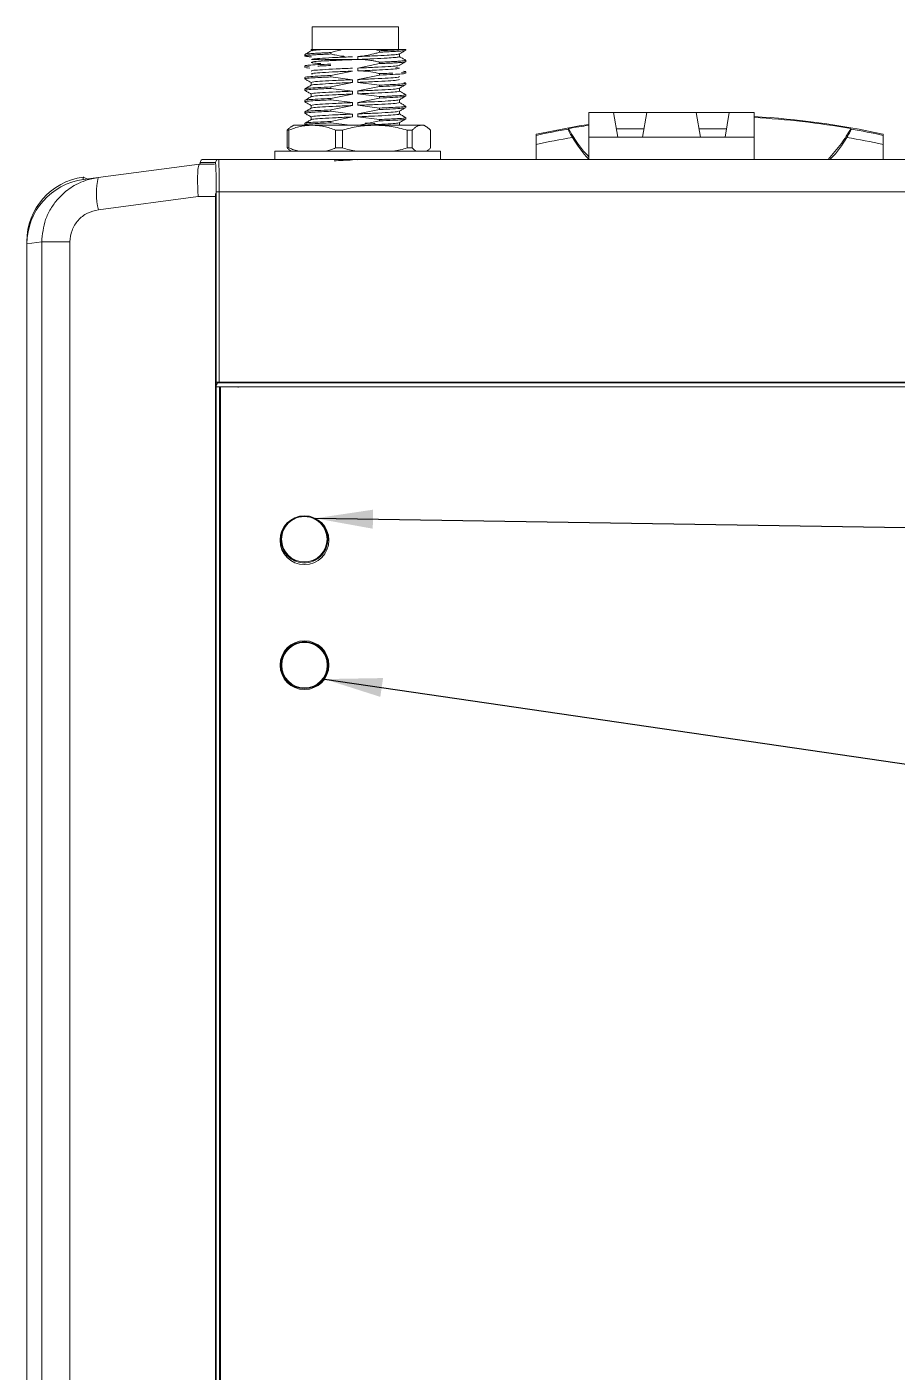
# Model space of a CAD drawing. Header units: millimetres. Extents: x 15 to 836, y 5 to 589.
# Drawn here: x 389.9 to 443.4, y 342.9 to 425.6 of the extents above; entities that cross this region are included whole.
import ezdxf

# ---------------------------------------------------------------- set-up
doc = ezdxf.new("R2010")
doc.units = ezdxf.units.MM
doc.dimstyles.new('SLDDIMSTYLE0', dxfattribs={"dimtxt": 0.18, "dimasz": 3.556, "dimexe": 0, "dimexo": 0.0625, "dimgap": 0, "dimtad": 0, "dimtih": 1, "dimtoh": 1, "dimdec": 0, "dimrnd": 1e-09, "dimzin": 0, "dimdsep": 46, "dimtxsty": 'Standard', "dimsah": 1, "dimcen": 0.09, "dimadec": 0, "dimazin": 0, "dimtfac": 3.556, "dimtdec": 0, "dimtofl": 0, "dimtmove": 0, "dimatfit": 3, "dimfxl": 1, "dimfrac": 2, "dimtolj": 1, "dimtzin": 0, "dimarcsym": 0})

msp = doc.modelspace()

# ---------------------------------------------------------------- linework, layer by layer
at = {"color": 7, "linetype": 'Continuous', "lineweight": 15}
for p, q in [((407.462, 425.625), (407.462, 424.225)), ((410.112, 425.625), (407.462, 425.625)), ((412.762, 425.625), (410.112, 425.625)), ((412.762, 424.225), (412.762, 425.625)), ((407.012, 423.926), (407.012, 423.838)), ((407.018, 423.926), (407.013, 423.93)), ((407.393, 424.225), (407.393, 424.151)), ((408.612, 423.958), (408.612, 424.046)), ((411.317, 424.225), (409.295, 424.225)), ((410.279, 423.8), (410.279, 423.624)), ((411.317, 424.225), (411.612, 424.159)), ((411.612, 424.159), (411.612, 424.071)), ((412.83, 423.794), (412.83, 423.966)), ((412.863, 424.225), (413.212, 424.225)), ((413.209, 424.191), (413.21, 424.187)), ((413.212, 424.191), (413.212, 424.225)), ((407.012, 423.221), (407.012, 423.132)), ((407.114, 423.102), (407.316, 423.085)), ((407.41, 423.441), (407.468, 423.457)), ((407.912, 423.509), (407.912, 423.508)), ((410.529, 423.61), (409.944, 423.611)), ((411.612, 423.365), (410.279, 423.095)), ((410.279, 423.095), (410.279, 422.918)), ((411.612, 423.454), (411.612, 423.365)), ((412.828, 423.092), (412.617, 423.132)), ((412.823, 423.08), (412.724, 423.065)), ((413.21, 423.577), (413.2, 423.582)), ((413.212, 423.485), (413.212, 423.573)), ((407.012, 422.515), (407.012, 422.427)), ((407.393, 422.206), (407.393, 422.034)), ((407.395, 422.908), (407.424, 422.902)), ((407.395, 422.732), (407.489, 422.714)), ((408.612, 422.635), (409.944, 422.905)), ((408.612, 422.547), (408.612, 422.635)), ((409.944, 422.376), (408.612, 422.547)), ((408.612, 421.929), (409.944, 422.2)), ((409.944, 422.2), (409.944, 422.376)), ((411.612, 422.66), (410.279, 422.389)), ((410.279, 422.389), (410.279, 422.213)), ((410.279, 422.213), (411.612, 422.042)), ((411.612, 422.748), (411.612, 422.66)), ((413.212, 422.78), (413.212, 422.868)), ((413.212, 422.074), (413.212, 422.162)), ((407.012, 421.81), (407.012, 421.721)), ((407.393, 421.501), (407.393, 421.329)), ((408.612, 421.841), (408.612, 421.929)), ((409.944, 421.671), (408.612, 421.841)), ((408.612, 421.224), (409.944, 421.494)), ((409.944, 421.494), (409.944, 421.671)), ((411.612, 421.954), (410.279, 421.684)), ((410.279, 421.684), (410.279, 421.507)), ((410.279, 421.507), (411.612, 421.337)), ((411.612, 422.042), (411.612, 421.954)), ((411.612, 421.337), (411.612, 421.249)), ((412.83, 421.677), (412.83, 421.849)), ((413.212, 421.368), (413.212, 421.457)), ((407.012, 421.104), (407.012, 421.016)), ((407.393, 420.795), (407.393, 420.623)), ((408.612, 421.135), (408.612, 421.224)), ((409.944, 420.965), (408.612, 421.135)), ((408.612, 420.518), (409.944, 420.789)), ((408.612, 420.43), (408.612, 420.518)), ((409.944, 420.789), (409.944, 420.965)), ((411.612, 421.249), (410.279, 420.978)), ((410.279, 420.978), (410.279, 420.802)), ((410.279, 420.802), (411.612, 420.631)), ((411.612, 420.543), (410.279, 420.272)), ((411.612, 420.631), (411.612, 420.543)), ((412.83, 420.972), (412.83, 421.144)), ((413.212, 420.663), (413.212, 420.751)), ((407.012, 420.398), (407.012, 420.31)), ((407.012, 419.693), (407.012, 419.605)), ((407.393, 420.09), (407.393, 419.918)), ((409.944, 420.26), (408.612, 420.43)), ((408.612, 419.813), (409.944, 420.083)), ((408.612, 419.724), (408.612, 419.813)), ((409.78, 419.575), (408.612, 419.724)), ((409.944, 420.083), (409.944, 420.26)), ((410.279, 420.272), (410.279, 420.096)), ((410.279, 420.096), (411.612, 419.926)), ((411.612, 419.838), (410.279, 419.567)), ((411.612, 419.926), (411.612, 419.838)), ((412.83, 420.266), (412.83, 420.438)), ((412.83, 419.56), (412.83, 419.733)), ((413.212, 419.957), (413.212, 420.046)), ((424.483, 420.361), (424.483, 418.837)), ((424.483, 419.345), (424.483, 420.361)), ((426.007, 420.361), (424.483, 420.361)), ((426.261, 418.837), (426.007, 420.361)), ((426.007, 420.361), (428.039, 420.361)), ((428.039, 420.361), (427.785, 418.837)), ((428.039, 420.361), (431.087, 420.361)), ((431.341, 418.837), (431.087, 420.361)), ((431.087, 420.361), (433.119, 420.361)), ((433.119, 420.361), (432.865, 418.837)), ((434.643, 420.361), (433.119, 420.361)), ((434.643, 419.345), (434.643, 420.361)), ((434.643, 418.837), (434.643, 420.361)), ((405.921, 419.275), (406.027, 419.275)), ((405.921, 419.275), (405.921, 418.175)), ((406.027, 418.175), (406.027, 419.275)), ((406.33, 419.575), (406.174, 419.482)), ((406.33, 419.575), (407.466, 419.575)), ((407.018, 419.597), (407.025, 419.593)), ((407.466, 419.575), (411.316, 419.575)), ((409.318, 419.275), (408.904, 419.275)), ((408.904, 419.275), (408.904, 418.175)), ((409.318, 418.175), (409.318, 419.275)), ((411.316, 419.575), (414.18, 419.575)), ((413.314, 419.275), (413.314, 418.175)), ((413.314, 419.275), (413.621, 419.275)), ((413.621, 418.175), (413.621, 419.275)), ((414.18, 419.575), (414.33, 419.575)), ((414.486, 419.482), (414.33, 419.575)), ((414.74, 419.275), (414.74, 418.175)), ((421.235, 418.952), (421.235, 419.023)), ((423.212, 419.34), (423.227, 419.371)), ((424.483, 418.837), (424.483, 417.475)), ((426.261, 418.837), (424.483, 418.837)), ((427.872, 419.361), (426.173, 419.361)), ((427.785, 418.837), (426.261, 418.837)), ((431.341, 418.837), (427.785, 418.837)), ((432.952, 419.361), (431.253, 419.361)), ((432.865, 418.837), (431.341, 418.837)), ((434.643, 418.837), (432.865, 418.837)), ((434.643, 417.475), (434.643, 418.837)), ((440.596, 419.371), (440.611, 419.34)), ((442.588, 418.952), (442.588, 419.023)), ((406.027, 418.175), (405.921, 418.175)), ((409.318, 418.175), (408.904, 418.175)), ((413.621, 418.175), (413.314, 418.175)), ((421.235, 417.475), (421.235, 418.39)), ((442.588, 418.39), (442.588, 417.475)), ((400.525, 417.18), (394.303, 416.36)), ((400.527, 417.18), (401.46, 417.18)), ((400.575, 417.18), (400.575, 417.275)), ((400.575, 417.275), (401.509, 417.275)), ((400.775, 417.475), (401.709, 417.475)), ((405.158, 417.975), (405.158, 417.475)), ((405.158, 417.975), (415.358, 417.975)), ((410.279, 417.45), (410.857, 417.475)), ((415.358, 417.475), (415.358, 417.975)), ((393.369, 416.237), (393.369, 416.386)), ((394.303, 416.36), (393.391, 416.24)), ((393.615, 416.27), (393.408, 416.368)), ((400.448, 415.18), (394.314, 414.378)), ((400.448, 415.18), (401.512, 415.18)), ((401.512, 403.513), (401.512, 415.372)), ((401.512, 265.68), (401.512, 415.18)), ((401.557, 415.475), (401.557, 403.775)), ((401.737, 415.475), (401.557, 415.475)), ((401.737, 415.475), (462.086, 415.475)), ((401.737, 415.475), (401.737, 403.775)), ((389.912, 412.428), (389.912, 412.274)), ((389.912, 412.274), (390.82, 412.394)), ((389.912, 412.274), (389.912, 268.585)), ((392.557, 412.394), (390.82, 412.394)), ((390.82, 412.394), (390.82, 268.466)), ((392.557, 412.394), (392.557, 268.466)), ((401.512, 403.513), (401.52, 403.505)), ((401.52, 403.505), (401.52, 277.355)), ((401.554, 403.775), (401.554, 403.535)), ((401.557, 403.775), (401.554, 403.775)), ((401.557, 403.775), (401.737, 403.775)), ((401.644, 403.725), (401.644, 403.775)), ((462.179, 403.725), (401.644, 403.725)), ((401.737, 403.775), (462.086, 403.775)), ((401.812, 403.43), (401.812, 277.43)), ((402.912, 403.475), (402.912, 403.43))]:
    msp.add_line(p, q, dxfattribs=at)
at = {"color": 8, "linetype": 'Continuous', "lineweight": 15}
for p, q in [((401.553, 403.476), (401.553, 277.355)), ((401.753, 277.384), (401.753, 403.489))]:
    msp.add_line(p, q, dxfattribs=at)
at = {"color": 7, "linetype": 'Continuous', "lineweight": 15, "flags": 128}
msp.add_lwpolyline([(424.483, 419.625), (423.889, 419.532), (421.251, 419.03)], dxfattribs=at)
at = {"color": 7, "linetype": 'Continuous', "lineweight": 15}
for centre, radius in [((406.986, 394.041), 1.5), ((406.976, 394.101), 1.4), ((406.987, 386.354), 1.5), ((406.987, 386.354), 1.45), ((406.987, 386.354), 1.4)]:
    msp.add_circle(centre, radius, dxfattribs=at)
for centre, radius, start, end in [((431.912, 370.18), 50, 77.68942, 86.86872), ((400.775, 417.275), 0.2, 90, 180), ((401.709, 417.275), 0.2, 90.01187, 180.00895), ((398.339, 415.39), 4.151, 166.48092, 194.12015), ((406.976, 394.101), 1.45, 133.64867, 0.00001), ((406.976, 394.101), 1.4, 0.00001, 180.00001), ((406.976, 394.101), 1.45, 0.00001, 64.27677), ((406.976, 394.101), 1.4, 180.00001, 0.00001), ((406.987, 386.354), 1.4, 0.00001, 180.00001), ((406.987, 386.354), 1.4, 180.00001, 0.00001)]:
    msp.add_arc(centre, radius, start, end, dxfattribs=at)
for centre, major_axis, ratio, start_param, end_param in [((431.912, 369.716), (0, 50.409), 0.999958, 6.110033, 6.228976), ((431.912, 369.716), (0, 50.409), 0.999958, 0.147916, 0.173153), ((393.917, 412.418), (3.015, -2.644), 0.997579, 2.426789, 3.86034), ((394.736, 411.7), (9.827, -5.891), 0.304707, 1.884784, 1.888726), ((393.913, 412.274), (-3.967, -0.522), 0.999651, 4.712389, 6.152331)]:
    msp.add_ellipse(centre, major_axis=major_axis, ratio=ratio, start_param=start_param, end_param=end_param, dxfattribs=at)
for points, knots in [([(407.414, 423.781), (407.367, 423.784), (407.275, 423.79), (407.18, 423.799), (407.079, 423.812), (407.022, 423.825), (407.008, 423.838), (407.024, 423.852), (407.084, 423.865), (407.186, 423.877), (407.317, 423.89), (407.488, 423.901), (407.695, 423.913), (407.863, 423.922), (408.094, 423.934), (408.341, 423.946), (408.543, 423.955), (408.612, 423.958)], [0, 0, 0, 0, 0.057211, 0.110992, 0.165557, 0.271506, 0.325283, 0.379843, 0.48543, 0.539606, 0.594179, 0.700138, 0.753922, 0.808488, 0.855841, 0.951556, 1, 1, 1, 1]), ([(407.404, 424.157), (407.34, 424.12), (407.212, 424.046), (407.085, 423.972), (407.021, 423.935)], [0, 0, 0, 0, 0.499947, 1, 1, 1, 1]), ([(407.024, 423.935), (407.026, 423.937), (407.04, 423.945), (407.106, 423.956), (407.216, 423.969), (407.322, 423.978), (407.488, 423.989), (407.692, 424.001), (407.943, 424.015), (408.154, 424.025), (408.381, 424.036), (408.535, 424.043), (408.612, 424.046)], [0, 0, 0, 0, 0.039511, 0.207867, 0.294248, 0.381265, 0.465515, 0.635955, 0.722958, 0.825891, 0.912624, 1, 1, 1, 1]), ([(407.394, 424.225), (407.394, 424.225), (407.391, 424.225), (407.402, 424.225), (407.431, 424.225), (407.481, 424.225), (407.549, 424.225), (407.635, 424.225), (407.739, 424.225), (407.871, 424.225), (407.98, 424.225), (408.041, 424.225)], [0, 0, 0, 0, 0.009219, 0.127424, 0.248197, 0.36986, 0.48725, 0.605453, 0.726228, 0.84789, 1, 1, 1, 1]), ([(407.414, 423.619), (407.44, 423.632), (407.496, 423.661), (408.057, 423.698), (408.899, 423.744), (409.597, 423.773), (409.944, 423.787)], [0, 0, 0, 0, 0.231253, 0.481931, 0.742849, 1, 1, 1, 1]), ([(408.041, 424.225), (407.922, 424.217), (407.683, 424.201), (407.464, 424.179), (407.443, 424.163), (407.434, 424.157)], [0, 0, 0, 0, 0.3581295, 0.7217598, 1, 1, 1, 1]), ([(408.041, 424.225), (408.138, 424.225), (408.336, 424.225), (408.667, 424.225), (408.99, 424.225), (409.193, 424.225), (409.295, 424.225)], [0, 0, 0, 0, 0.289548, 0.587495, 0.7923, 1, 1, 1, 1]), ([(408.612, 424.046), (408.704, 424.074), (408.929, 424.143), (409.159, 424.194), (409.295, 424.225)], [0, 0, 0, 0, 0.409923, 1, 1, 1, 1]), ([(409.442, 423.812), (409.425, 423.813), (409.227, 423.834), (408.949, 423.878), (408.692, 423.939), (408.612, 423.958)], [0, 0, 0, 0, 0.0595585, 0.7077804, 1, 1, 1, 1]), ([(411.612, 424.071), (411.533, 424.047), (411.297, 423.975), (410.956, 423.894), (410.589, 423.829), (410.383, 423.81), (410.279, 423.8)], [0, 0, 0, 0, 0.180963, 0.54309, 0.77113, 1, 1, 1, 1]), ([(412.794, 423.962), (412.795, 423.958), (412.798, 423.942), (412.558, 423.916), (412.061, 423.883), (411.279, 423.841), (410.611, 423.814), (410.279, 423.8)], [0, 0, 0, 0, 0.072966, 0.279156, 0.481817, 0.7431, 1, 1, 1, 1]), ([(412.799, 423.794), (412.803, 423.787), (412.813, 423.768), (412.561, 423.74), (412.06, 423.707), (411.279, 423.665), (410.611, 423.637), (410.279, 423.624)], [0, 0, 0, 0, 0.117914, 0.314106, 0.50694, 0.755555, 1, 1, 1, 1]), ([(411.317, 424.225), (411.47, 424.225), (411.779, 424.225), (412.196, 424.225), (412.573, 424.225), (412.765, 424.225), (412.863, 424.225)], [0, 0, 0, 0, 0.241945, 0.490907, 0.74156, 1, 1, 1, 1]), ([(412.863, 424.225), (412.777, 424.219), (412.601, 424.207), (412.277, 424.19), (411.944, 424.174), (411.723, 424.164), (411.612, 424.159)], [0, 0, 0, 0, 0.283316, 0.574848, 0.785768, 1, 1, 1, 1]), ([(413.203, 424.183), (413.2, 424.181), (413.187, 424.173), (413.126, 424.162), (413.023, 424.15), (412.924, 424.141), (412.804, 424.132), (412.664, 424.123), (412.5, 424.114), (412.312, 424.104), (412.099, 424.093), (411.867, 424.082), (411.697, 424.075), (411.612, 424.071)], [0, 0, 0, 0, 0.046152, 0.207135, 0.289169, 0.371898, 0.455202, 0.540318, 0.626061, 0.717504, 0.809727, 0.904431, 1, 1, 1, 1]), ([(412.822, 423.962), (412.886, 423.999), (413.014, 424.072), (413.141, 424.146), (413.205, 424.183)], [0, 0, 0, 0, 0.499935, 1, 1, 1, 1]), ([(413.202, 423.582), (413.139, 423.619), (413.014, 423.691), (412.89, 423.763), (412.83, 423.798)], [0, 0, 0, 0, 0.513698, 1, 1, 1, 1]), ([(408.612, 423.34), (408.325, 423.327), (407.765, 423.301), (407.331, 423.275), (407.104, 423.251), (407.007, 423.235), (407.024, 423.224), (407.029, 423.221)], [0, 0, 0, 0, 0.313575, 0.61463, 0.727721, 0.926266, 1, 1, 1, 1]), ([(407.268, 423.179), (407.148, 423.167), (407, 423.151), (407.024, 423.135), (407.029, 423.132)], [0, 0, 0, 0, 0.808176, 1, 1, 1, 1]), ([(407.393, 423.44), (407.428, 423.425), (407.482, 423.4), (407.854, 423.377), (407.993, 423.368)], [0, 0, 0, 0, 0.624629, 1, 1, 1, 1]), ([(409.944, 423.082), (409.597, 423.068), (408.899, 423.039), (408.056, 422.992), (407.492, 422.955), (407.436, 422.926), (407.409, 422.912)], [0, 0, 0, 0, 0.255328, 0.514396, 0.763297, 1, 1, 1, 1]), ([(408.214, 423.529), (408.442, 423.542), (408.804, 423.562), (409.346, 423.587), (409.646, 423.599), (409.795, 423.605), (409.87, 423.608), (409.907, 423.61), (409.926, 423.61), (409.934, 423.611), (409.94, 423.611), (409.941, 423.611), (409.943, 423.611), (409.943, 423.611), (409.943, 423.611), (409.942, 423.611), (409.941, 423.611), (409.936, 423.611), (409.915, 423.611), (409.829, 423.611), (409.482, 423.612), (408.96, 423.611), (408.351, 423.609), (407.851, 423.608), (407.462, 423.613), (407.434, 423.611), (407.421, 423.61)], [0, 0, 0, 0, 0.149651, 0.237493, 0.280703, 0.30204, 0.312632, 0.317907, 0.320539, 0.321854, 0.322511, 0.32284, 0.323004, 0.323007, 0.323014, 0.323045, 0.32317, 0.32367, 0.325677, 0.333735, 0.366291, 0.499659, 0.601073, 0.722274, 0.86177, 1, 1, 1, 1]), ([(408.789, 423.56), (408.585, 423.55), (408.087, 423.523), (407.554, 423.49), (407.476, 423.463), (407.441, 423.451)], [0, 0, 0, 0, 0.279079, 0.6791719, 1, 1, 1, 1]), ([(408.612, 423.252), (408.413, 423.243), (408.155, 423.232), (407.906, 423.219), (407.831, 423.215), (407.804, 423.213)], [0, 0, 0, 0, 0.677473, 0.883264, 1, 1, 1, 1]), ([(410.279, 423.624), (410.473, 423.618), (410.763, 423.609), (411.129, 423.555), (411.38, 423.508), (411.534, 423.472), (411.612, 423.454)], [0, 0, 0, 0, 0.431062, 0.646293, 0.823018, 1, 1, 1, 1]), ([(410.279, 423.095), (410.626, 423.109), (411.325, 423.138), (412.164, 423.184), (412.699, 423.219), (412.754, 423.244), (412.777, 423.255)], [0, 0, 0, 0, 0.270311, 0.544582, 0.80809, 1, 1, 1, 1]), ([(411.419, 422.968), (411.236, 422.959), (410.874, 422.942), (410.476, 422.926), (410.279, 422.918)], [0, 0, 0, 0, 0.506735, 1, 1, 1, 1]), ([(411.419, 422.968), (411.67, 422.981), (412.201, 423.01), (412.725, 423.045), (412.781, 423.073), (412.809, 423.087)], [0, 0, 0, 0, 0.318358, 0.673601, 1, 1, 1, 1]), ([(411.612, 423.454), (411.758, 423.46), (411.98, 423.47), (412.243, 423.483), (412.486, 423.496), (412.697, 423.508), (412.87, 423.519), (412.98, 423.528), (413.1, 423.541), (413.176, 423.554), (413.209, 423.566), (413.209, 423.571), (413.209, 423.573)], [0, 0, 0, 0, 0.156063, 0.236136, 0.316799, 0.472862, 0.552937, 0.633601, 0.711693, 0.869675, 0.950316, 1, 1, 1, 1]), ([(411.612, 423.365), (411.683, 423.369), (411.898, 423.378), (412.161, 423.391), (412.397, 423.403), (412.613, 423.415), (412.797, 423.426), (412.947, 423.437), (413.042, 423.446), (413.118, 423.456), (413.169, 423.466), (413.202, 423.473), (413.201, 423.476), (413.201, 423.476)], [0, 0, 0, 0, 0.080557, 0.2436441, 0.32634, 0.4068975, 0.5699867, 0.6526833, 0.7366431, 0.8211911, 0.9066476, 0.9933501, 1, 1, 1, 1]), ([(412.82, 423.255), (412.884, 423.292), (413.011, 423.366), (413.139, 423.439), (413.203, 423.476)], [0, 0, 0, 0, 0.499927, 1, 1, 1, 1]), ([(407.018, 422.419), (407.082, 422.382), (407.21, 422.308), (407.339, 422.234), (407.403, 422.197)], [0, 0, 0, 0, 0.500149, 1, 1, 1, 1]), ([(408.612, 422.635), (408.325, 422.622), (407.765, 422.596), (407.331, 422.569), (407.104, 422.546), (407.007, 422.529), (407.024, 422.518), (407.029, 422.515)], [0, 0, 0, 0, 0.313575, 0.61463, 0.727721, 0.926266, 1, 1, 1, 1]), ([(408.612, 422.547), (408.413, 422.538), (408.155, 422.526), (407.907, 422.513), (407.605, 422.498), (407.224, 422.474), (407.002, 422.446), (407.024, 422.43), (407.029, 422.427)], [0, 0, 0, 0, 0.21311, 0.277845, 0.314567, 0.61562, 0.926267, 1, 1, 1, 1]), ([(409.944, 422.376), (409.597, 422.362), (408.899, 422.333), (408.056, 422.287), (407.492, 422.249), (407.436, 422.22), (407.409, 422.206)], [0, 0, 0, 0, 0.255416, 0.514572, 0.763559, 1, 1, 1, 1]), ([(409.944, 422.905), (409.597, 422.891), (408.899, 422.863), (408.056, 422.816), (407.493, 422.778), (407.437, 422.75), (407.41, 422.736)], [0, 0, 0, 0, 0.255799, 0.515346, 0.764706, 1, 1, 1, 1]), ([(409.944, 422.2), (409.597, 422.186), (408.898, 422.157), (408.059, 422.11), (407.524, 422.076), (407.469, 422.05), (407.445, 422.039)], [0, 0, 0, 0, 0.27026, 0.544479, 0.807937, 1, 1, 1, 1]), ([(411.612, 422.748), (411.517, 422.77), (411.253, 422.832), (410.896, 422.886), (410.545, 422.915), (410.368, 422.917), (410.279, 422.918)], [0, 0, 0, 0, 0.2151832, 0.605606, 0.8025207, 1, 1, 1, 1]), ([(412.828, 422.563), (412.8, 422.548), (412.743, 422.517), (412.168, 422.479), (411.323, 422.432), (410.626, 422.403), (410.279, 422.389)], [0, 0, 0, 0, 0.25283, 0.496473, 0.750067, 1, 1, 1, 1]), ([(412.828, 422.387), (412.8, 422.371), (412.743, 422.341), (412.168, 422.302), (411.323, 422.256), (410.626, 422.227), (410.279, 422.213)], [0, 0, 0, 0, 0.252831, 0.496473, 0.750067, 1, 1, 1, 1]), ([(412.419, 422.787), (412.392, 422.785), (412.317, 422.781), (412.068, 422.768), (411.81, 422.757), (411.612, 422.748)], [0, 0, 0, 0, 0.116736, 0.322527, 1, 1, 1, 1]), ([(413.194, 422.78), (413.199, 422.776), (413.216, 422.765), (413.119, 422.749), (412.892, 422.725), (412.458, 422.699), (411.898, 422.673), (411.612, 422.66)], [0, 0, 0, 0, 0.0737338, 0.2722785, 0.3853699, 0.6864252, 1, 1, 1, 1]), ([(413.109, 422.192), (413.136, 422.188), (413.212, 422.175), (413.229, 422.149), (413.011, 422.115), (412.618, 422.092), (412.316, 422.076), (412.068, 422.063), (411.81, 422.051), (411.612, 422.042)], [0, 0, 0, 0, 0.087413, 0.254183, 0.504312, 0.746716, 0.776283, 0.828407, 1, 1, 1, 1]), ([(413.109, 422.898), (413.136, 422.893), (413.211, 422.88), (413.238, 422.854), (413.061, 422.833), (412.955, 422.821)], [0, 0, 0, 0, 0.173331, 0.50402, 1, 1, 1, 1]), ([(408.612, 421.929), (408.326, 421.916), (407.765, 421.89), (407.33, 421.864), (407.107, 421.84), (407.013, 421.827), (407.022, 421.818), (407.022, 421.817)], [0, 0, 0, 0, 0.33487, 0.65637, 0.777142, 0.98917, 1, 1, 1, 1]), ([(407.018, 421.713), (407.082, 421.676), (407.21, 421.602), (407.339, 421.528), (407.403, 421.491)], [0, 0, 0, 0, 0.500149, 1, 1, 1, 1]), ([(407.403, 422.04), (407.339, 422.003), (407.211, 421.929), (407.083, 421.854), (407.019, 421.817)], [0, 0, 0, 0, 0.499801, 1, 1, 1, 1]), ([(407.403, 421.334), (407.339, 421.297), (407.211, 421.223), (407.083, 421.149), (407.019, 421.112)], [0, 0, 0, 0, 0.499797, 1, 1, 1, 1]), ([(408.612, 421.841), (408.413, 421.832), (408.155, 421.821), (407.907, 421.808), (407.605, 421.792), (407.224, 421.769), (407.002, 421.74), (407.024, 421.724), (407.029, 421.721)], [0, 0, 0, 0, 0.21311, 0.277845, 0.314567, 0.61562, 0.926267, 1, 1, 1, 1]), ([(409.944, 421.671), (409.597, 421.657), (408.899, 421.628), (408.056, 421.581), (407.492, 421.544), (407.436, 421.515), (407.409, 421.501)], [0, 0, 0, 0, 0.255416, 0.514572, 0.763559, 1, 1, 1, 1]), ([(409.944, 421.494), (409.597, 421.48), (408.898, 421.451), (408.059, 421.405), (407.524, 421.37), (407.469, 421.345), (407.445, 421.334)], [0, 0, 0, 0, 0.27026, 0.544479, 0.807937, 1, 1, 1, 1]), ([(412.778, 421.844), (412.754, 421.833), (412.699, 421.808), (412.164, 421.773), (411.325, 421.727), (410.626, 421.698), (410.279, 421.684)], [0, 0, 0, 0, 0.1920629, 0.4555206, 0.7297396, 1, 1, 1, 1]), ([(412.814, 421.677), (412.787, 421.663), (412.731, 421.634), (412.167, 421.597), (411.324, 421.55), (410.626, 421.521), (410.279, 421.507)], [0, 0, 0, 0, 0.236441, 0.485428, 0.744584, 1, 1, 1, 1]), ([(413.201, 422.066), (413.201, 422.066), (413.21, 422.057), (413.116, 422.044), (412.893, 422.02), (412.458, 421.993), (411.897, 421.967), (411.612, 421.954)], [0, 0, 0, 0, 0.01083, 0.222858, 0.34363, 0.66513, 1, 1, 1, 1]), ([(413.194, 421.457), (413.199, 421.454), (413.221, 421.438), (412.999, 421.409), (412.618, 421.386), (412.316, 421.37), (412.068, 421.357), (411.81, 421.346), (411.612, 421.337)], [0, 0, 0, 0, 0.073733, 0.38438, 0.685433, 0.722155, 0.78689, 1, 1, 1, 1]), ([(413.201, 421.361), (413.201, 421.36), (413.21, 421.351), (413.116, 421.338), (412.893, 421.314), (412.458, 421.288), (411.897, 421.262), (411.612, 421.249)], [0, 0, 0, 0, 0.01083, 0.222858, 0.34363, 0.66513, 1, 1, 1, 1]), ([(412.82, 421.844), (412.884, 421.881), (413.012, 421.955), (413.14, 422.029), (413.204, 422.066)], [0, 0, 0, 0, 0.499799, 1, 1, 1, 1]), ([(412.82, 421.138), (412.884, 421.175), (413.012, 421.249), (413.14, 421.323), (413.204, 421.361)], [0, 0, 0, 0, 0.499799, 1, 1, 1, 1]), ([(413.205, 421.465), (413.141, 421.502), (413.013, 421.576), (412.885, 421.65), (412.821, 421.687)], [0, 0, 0, 0, 0.500149, 1, 1, 1, 1]), ([(408.612, 421.224), (408.326, 421.21), (407.765, 421.185), (407.33, 421.158), (407.107, 421.134), (407.013, 421.121), (407.022, 421.112), (407.022, 421.112)], [0, 0, 0, 0, 0.33487, 0.65637, 0.777142, 0.98917, 1, 1, 1, 1]), ([(408.612, 420.518), (408.326, 420.505), (407.765, 420.479), (407.33, 420.453), (407.107, 420.429), (407.013, 420.415), (407.022, 420.407), (407.022, 420.406)], [0, 0, 0, 0, 0.33487, 0.65637, 0.777142, 0.98917, 1, 1, 1, 1]), ([(407.018, 421.008), (407.082, 420.971), (407.21, 420.897), (407.339, 420.823), (407.403, 420.786)], [0, 0, 0, 0, 0.500158, 1, 1, 1, 1]), ([(407.403, 420.629), (407.339, 420.592), (407.211, 420.517), (407.083, 420.443), (407.019, 420.406)], [0, 0, 0, 0, 0.499797, 1, 1, 1, 1]), ([(408.612, 421.135), (408.413, 421.127), (408.155, 421.115), (407.907, 421.102), (407.605, 421.086), (407.224, 421.063), (407.002, 421.035), (407.024, 421.019), (407.029, 421.016)], [0, 0, 0, 0, 0.21311, 0.277845, 0.314567, 0.61562, 0.926267, 1, 1, 1, 1]), ([(409.944, 420.965), (409.597, 420.951), (408.899, 420.922), (408.056, 420.876), (407.492, 420.838), (407.436, 420.809), (407.409, 420.795)], [0, 0, 0, 0, 0.255416, 0.514572, 0.763559, 1, 1, 1, 1]), ([(409.944, 420.789), (409.597, 420.775), (408.898, 420.746), (408.059, 420.699), (407.524, 420.665), (407.469, 420.639), (407.445, 420.628)], [0, 0, 0, 0, 0.27026, 0.544479, 0.807937, 1, 1, 1, 1]), ([(412.778, 421.138), (412.754, 421.128), (412.699, 421.102), (412.164, 421.068), (411.325, 421.021), (410.626, 420.992), (410.279, 420.978)], [0, 0, 0, 0, 0.1920629, 0.4555206, 0.7297396, 1, 1, 1, 1]), ([(412.814, 420.972), (412.787, 420.958), (412.731, 420.929), (412.167, 420.891), (411.324, 420.845), (410.626, 420.816), (410.279, 420.802)], [0, 0, 0, 0, 0.236441, 0.485428, 0.744584, 1, 1, 1, 1]), ([(413.194, 420.751), (413.199, 420.748), (413.221, 420.732), (412.999, 420.704), (412.618, 420.68), (412.316, 420.665), (412.068, 420.652), (411.81, 420.64), (411.612, 420.631)], [0, 0, 0, 0, 0.073733, 0.38438, 0.685433, 0.722155, 0.78689, 1, 1, 1, 1]), ([(413.201, 420.655), (413.201, 420.655), (413.21, 420.646), (413.116, 420.632), (412.893, 420.609), (412.458, 420.582), (411.897, 420.556), (411.612, 420.543)], [0, 0, 0, 0, 0.01083, 0.222858, 0.34363, 0.66513, 1, 1, 1, 1]), ([(412.82, 420.432), (412.884, 420.47), (413.012, 420.544), (413.14, 420.618), (413.204, 420.655)], [0, 0, 0, 0, 0.499791, 1, 1, 1, 1]), ([(413.205, 420.759), (413.141, 420.796), (413.013, 420.87), (412.885, 420.944), (412.821, 420.981)], [0, 0, 0, 0, 0.500149, 1, 1, 1, 1]), ([(408.612, 419.813), (408.326, 419.799), (407.765, 419.773), (407.33, 419.747), (407.107, 419.723), (407.013, 419.71), (407.022, 419.701), (407.022, 419.701)], [0, 0, 0, 0, 0.33487, 0.65637, 0.777142, 0.98917, 1, 1, 1, 1]), ([(407.018, 420.302), (407.082, 420.265), (407.21, 420.191), (407.339, 420.117), (407.403, 420.08)], [0, 0, 0, 0, 0.500158, 1, 1, 1, 1]), ([(407.403, 419.923), (407.339, 419.886), (407.211, 419.812), (407.083, 419.738), (407.019, 419.701)], [0, 0, 0, 0, 0.499797, 1, 1, 1, 1]), ([(408.612, 420.43), (408.413, 420.421), (408.155, 420.409), (407.907, 420.397), (407.605, 420.381), (407.224, 420.357), (407.002, 420.329), (407.024, 420.313), (407.029, 420.31)], [0, 0, 0, 0, 0.21311, 0.277845, 0.314567, 0.61562, 0.926267, 1, 1, 1, 1]), ([(408.612, 419.724), (408.413, 419.715), (408.155, 419.704), (407.907, 419.691), (407.605, 419.675), (407.224, 419.652), (407.002, 419.624), (407.024, 419.608), (407.029, 419.605)], [0, 0, 0, 0, 0.21311, 0.277845, 0.314567, 0.61562, 0.926267, 1, 1, 1, 1]), ([(409.944, 420.26), (409.597, 420.245), (408.899, 420.217), (408.056, 420.17), (407.492, 420.133), (407.436, 420.104), (407.409, 420.09)], [0, 0, 0, 0, 0.255416, 0.514572, 0.763559, 1, 1, 1, 1]), ([(409.944, 420.083), (409.597, 420.069), (408.898, 420.04), (408.059, 419.994), (407.524, 419.959), (407.469, 419.934), (407.445, 419.923)], [0, 0, 0, 0, 0.27026, 0.544479, 0.807937, 1, 1, 1, 1]), ([(412.778, 420.433), (412.754, 420.422), (412.699, 420.397), (412.164, 420.362), (411.325, 420.315), (410.626, 420.287), (410.279, 420.272)], [0, 0, 0, 0, 0.1920629, 0.4555206, 0.7297396, 1, 1, 1, 1]), ([(412.814, 420.266), (412.787, 420.252), (412.731, 420.223), (412.167, 420.186), (411.324, 420.139), (410.626, 420.11), (410.279, 420.096)], [0, 0, 0, 0, 0.236441, 0.485428, 0.744584, 1, 1, 1, 1]), ([(412.778, 419.727), (412.754, 419.717), (412.699, 419.691), (412.163, 419.657), (411.381, 419.613), (410.75, 419.587), (410.47, 419.575)], [0, 0, 0, 0, 0.2024123, 0.4800664, 0.7690617, 1, 1, 1, 1]), ([(410.712, 419.712), (410.855, 419.706), (411.082, 419.697), (411.261, 419.688), (411.326, 419.684)], [0, 0, 0, 0, 0.635301, 1, 1, 1, 1]), ([(413.194, 420.046), (413.199, 420.042), (413.221, 420.026), (412.999, 419.998), (412.618, 419.975), (412.316, 419.959), (412.068, 419.946), (411.81, 419.935), (411.612, 419.926)], [0, 0, 0, 0, 0.0737334, 0.38438, 0.6854335, 0.7221548, 0.7868897, 1, 1, 1, 1]), ([(413.201, 419.949), (413.201, 419.949), (413.21, 419.94), (413.116, 419.927), (412.893, 419.903), (412.458, 419.877), (411.897, 419.851), (411.612, 419.838)], [0, 0, 0, 0, 0.01083, 0.222858, 0.34363, 0.66513, 1, 1, 1, 1]), ([(412.82, 419.727), (412.884, 419.764), (413.012, 419.838), (413.14, 419.912), (413.204, 419.949)], [0, 0, 0, 0, 0.499791, 1, 1, 1, 1]), ([(413.205, 420.053), (413.141, 420.09), (413.013, 420.165), (412.885, 420.239), (412.821, 420.276)], [0, 0, 0, 0, 0.500149, 1, 1, 1, 1]), ([(406.175, 419.478), (406.16, 419.47), (406.122, 419.45), (406.037, 419.385), (405.967, 419.319), (405.921, 419.275)], [0, 0, 0, 0, 0.175135, 0.449519, 1, 1, 1, 1]), ([(406.027, 419.275), (406.143, 419.318), (406.376, 419.405), (406.734, 419.499), (407.097, 419.563), (407.343, 419.571), (407.466, 419.575)], [0, 0, 0, 0, 0.247459, 0.495722, 0.747153, 1, 1, 1, 1]), ([(407.466, 419.575), (407.586, 419.571), (407.826, 419.564), (408.187, 419.501), (408.548, 419.408), (408.785, 419.319), (408.904, 419.275)], [0, 0, 0, 0, 0.246865, 0.495136, 0.747091, 1, 1, 1, 1]), ([(409.318, 419.275), (409.479, 419.318), (409.803, 419.405), (410.3, 419.499), (410.804, 419.563), (411.145, 419.571), (411.316, 419.575)], [0, 0, 0, 0, 0.247459, 0.495722, 0.747153, 1, 1, 1, 1]), ([(411.316, 419.575), (411.482, 419.571), (411.817, 419.564), (412.318, 419.501), (412.818, 419.408), (413.148, 419.319), (413.314, 419.275)], [0, 0, 0, 0, 0.246866, 0.495137, 0.747091, 1, 1, 1, 1]), ([(413.621, 419.275), (413.666, 419.318), (413.757, 419.405), (413.896, 419.499), (414.037, 419.563), (414.132, 419.571), (414.18, 419.575)], [0, 0, 0, 0, 0.247458, 0.495721, 0.747153, 1, 1, 1, 1]), ([(414.18, 419.575), (414.204, 419.574), (414.274, 419.571), (414.391, 419.536), (414.507, 419.472), (414.624, 419.386), (414.693, 419.319), (414.74, 419.275)], [0, 0, 0, 0, 0.123448, 0.371399, 0.621045, 0.7471, 1, 1, 1, 1]), ([(421.251, 419.03), (421.251, 419.03), (421.25, 419.03), (421.25, 419.03), (421.25, 419.03), (421.25, 419.03), (421.249, 419.03), (421.248, 419.029), (421.248, 419.029), (421.247, 419.029), (421.245, 419.028), (421.243, 419.027), (421.242, 419.027), (421.239, 419.025), (421.237, 419.024), (421.235, 419.023)], [0, 0, 0, 0, 0.00000077587, 0.00000077587, 0.00000077587, 0.00000196548, 0.00000196548, 0.00000196548, 0.00000542761, 0.00000542761, 0.00000542761, 0.00001900659, 0.00001900659, 0.00001900659, 0.00004681304, 0.00004681304, 0.00004681304, 0.00004681304]), ([(421.235, 418.952), (421.235, 418.94), (421.235, 418.87), (421.235, 418.662), (421.235, 418.524), (421.235, 418.39)], [0, 0, 0, 0, 0.5, 0.5, 1, 1, 1, 1]), ([(423.466, 418.826), (423.392, 418.942), (423.324, 419.063), (423.229, 419.258), (423.205, 419.326), (423.212, 419.34)], [0, 0, 0, 0, 0.5, 0.5, 1, 1, 1, 1]), ([(423.227, 419.371), (423.509, 418.884), (423.871, 418.262), (424.373, 417.751), (424.483, 417.639)], [0, 0, 0, 0, 0.781794, 1, 1, 1, 1]), ([(423.466, 418.826), (423.771, 418.347), (424.078, 417.865), (424.492, 417.478), (424.495, 417.475)], [0, 0, 0, 0, 0.9929947, 1, 1, 1, 1]), ([(439.197, 417.475), (439.483, 417.79), (440.014, 418.375), (440.412, 419.056), (440.596, 419.371)], [0, 0, 0, 0, 0.537687, 1, 1, 1, 1]), ([(439.323, 417.475), (439.339, 417.49), (439.751, 417.88), (440.06, 418.362), (440.357, 418.826)], [0, 0, 0, 0, 0.038615, 1, 1, 1, 1]), ([(440.611, 419.34), (440.618, 419.326), (440.593, 419.258), (440.5, 419.064), (440.431, 418.941), (440.357, 418.826)], [0, 0, 0, 0, 0.5, 0.5, 1, 1, 1, 1]), ([(442.572, 419.03), (442.572, 419.03), (442.573, 419.03), (442.573, 419.03), (442.573, 419.03), (442.573, 419.03), (442.574, 419.03), (442.575, 419.029), (442.575, 419.029), (442.576, 419.029), (442.578, 419.028), (442.58, 419.027), (442.581, 419.027), (442.584, 419.025), (442.586, 419.024), (442.588, 419.023)], [0, 0, 0, 0, 0.00000077587, 0.00000077587, 0.00000077587, 0.00000196551, 0.00000196551, 0.00000196551, 0.00000542779, 0.00000542779, 0.00000542779, 0.00001900701, 0.00001900701, 0.00001900701, 0.00004681151, 0.00004681151, 0.00004681151, 0.00004681151]), ([(442.588, 418.952), (442.588, 418.94), (442.588, 418.87), (442.588, 418.662), (442.588, 418.524), (442.588, 418.39)], [0, 0, 0, 0, 0.5, 0.5, 1, 1, 1, 1]), ([(405.921, 418.175), (405.961, 418.136), (406.041, 418.058), (406.123, 418.003), (406.164, 417.975)], [0, 0, 0, 0, 0.499382, 1, 1, 1, 1]), ([(406.651, 417.975), (406.546, 418.003), (406.337, 418.058), (406.13, 418.136), (406.027, 418.175)], [0, 0, 0, 0, 0.4993216, 1, 1, 1, 1]), ([(408.904, 418.175), (408.801, 418.136), (408.595, 418.058), (408.385, 418.003), (408.28, 417.975)], [0, 0, 0, 0, 0.499386, 1, 1, 1, 1]), ([(410.185, 417.975), (410.039, 418.003), (409.748, 418.058), (409.461, 418.136), (409.318, 418.175)], [0, 0, 0, 0, 0.499321, 1, 1, 1, 1]), ([(413.314, 418.175), (413.17, 418.136), (412.884, 418.058), (412.592, 418.003), (412.446, 417.975)], [0, 0, 0, 0, 0.499383, 1, 1, 1, 1]), ([(413.864, 417.975), (413.823, 418.003), (413.741, 418.058), (413.661, 418.136), (413.621, 418.175)], [0, 0, 0, 0, 0.4993199, 1, 1, 1, 1]), ([(414.74, 418.175), (414.699, 418.136), (414.619, 418.058), (414.538, 418.003), (414.497, 417.975)], [0, 0, 0, 0, 0.499384, 1, 1, 1, 1]), ([(400.525, 417.18), (400.501, 417.149), (400.464, 417.103), (400.432, 416.85), (400.412, 416.542), (400.409, 416.131), (400.422, 415.642), (400.439, 415.341), (400.448, 415.18)], [0, 0, 0, 0, 0.24182, 0.368839, 0.49959, 0.709335, 0.844654, 1, 1, 1, 1]), ([(400.527, 417.18), (400.526, 417.18), (400.526, 417.18), (400.526, 417.18), (400.525, 417.18), (400.525, 417.18)], [0, 0, 0, 0, 0.499222, 0.749483, 1, 1, 1, 1]), ([(401.509, 417.275), (401.516, 417.248), (401.528, 417.194), (401.544, 416.78), (401.555, 416.185), (401.556, 415.712), (401.557, 415.475)], [0, 0, 0, 0, 0.2505895, 0.5002731, 0.7500345, 1, 1, 1, 1]), ([(401.709, 417.475), (401.713, 417.445), (401.72, 417.386), (401.728, 416.996), (401.732, 416.586), (401.735, 416.12), (401.736, 415.731), (401.737, 415.475)], [0, 0, 0, 0, 0.250392, 0.499697, 0.630214, 0.757259, 1, 1, 1, 1]), ([(401.709, 417.475), (405.728, 417.475), (413.763, 417.475), (425.861, 417.475), (437.962, 417.475), (450.06, 417.475), (458.095, 417.475), (462.114, 417.475)], [0, 0, 0, 0, 0.200018, 0.399957, 0.60004, 0.799977, 1, 1, 1, 1]), ([(407.114, 417.458), (407.082, 417.462), (407.042, 417.468), (407.04, 417.474), (407.04, 417.475)], [0, 0, 0, 0, 0.7834286, 1, 1, 1, 1]), ([(408.804, 417.388), (408.987, 417.396), (409.349, 417.414), (409.747, 417.43), (409.944, 417.437)], [0, 0, 0, 0, 0.5067368, 1, 1, 1, 1]), ([(394.303, 416.36), (394.038, 416.31), (393.566, 416.22), (392.969, 415.953), (392.508, 415.67), (392.134, 415.368), (391.739, 414.969), (391.362, 414.444), (390.936, 413.574), (390.866, 412.862), (390.82, 412.394)], [0, 0, 0, 0, 0.1404051, 0.2501583, 0.3386087, 0.4220415, 0.5004586, 0.6307611, 0.757596, 1, 1, 1, 1]), ([(401.512, 415.18), (401.512, 415.212), (401.512, 415.276), (401.512, 415.34), (401.512, 415.372)], [0, 0, 0, 0, 0.49942, 1, 1, 1, 1]), ([(394.314, 414.378), (394.079, 414.322), (393.608, 414.211), (393.035, 413.745), (392.634, 413.121), (392.582, 412.636), (392.557, 412.394)], [0, 0, 0, 0, 0.250047, 0.500001, 0.749876, 1, 1, 1, 1]), ([(401.554, 403.535), (401.553, 403.519), (401.552, 403.484), (401.55, 403.478), (401.55, 403.475)], [0, 0, 0, 0, 0.4783805, 1, 1, 1, 1]), ([(462.273, 403.475), (458.234, 403.475), (450.156, 403.475), (437.995, 403.475), (425.829, 403.475), (413.667, 403.475), (405.589, 403.475), (401.55, 403.475)], [0, 0, 0, 0, 0.200018, 0.399957, 0.60004, 0.799977, 1, 1, 1, 1]), ([(401.554, 403.535), (401.556, 403.548), (401.56, 403.575), (401.591, 403.639), (401.623, 403.691), (401.644, 403.725)], [0, 0, 0, 0, 0.2255398, 0.5012837, 1, 1, 1, 1]), ([(408.207, 394.862), (408.25, 394.788), (408.384, 394.555), (408.409, 394.285), (408.426, 394.101)], [0, 0, 0, 0, 0.32074, 1, 1, 1, 1]), ([(406.456, 392.75), (406.451, 392.751), (406.35, 392.77), (406.177, 392.888), (405.944, 393.066), (405.755, 393.3), (405.582, 393.636), (405.483, 394.099), (405.578, 394.447), (405.625, 394.618)], [0, 0, 0, 0, 0.005888, 0.136228, 0.266806, 0.397147, 0.527725, 0.7675, 1, 1, 1, 1]), ([(408.426, 394.101), (408.407, 393.919), (408.377, 393.637), (408.196, 393.299), (408.009, 393.07), (407.782, 392.88), (407.607, 392.798), (407.52, 392.758)], [0, 0, 0, 0, 0.3169592, 0.4892572, 0.6618673, 0.8341659, 1, 1, 1, 1]), ([(406.467, 385.003), (406.462, 385.004), (406.361, 385.023), (406.187, 385.141), (405.954, 385.319), (405.767, 385.553), (405.591, 385.89), (405.502, 386.354), (405.592, 386.818), (405.766, 387.156), (405.955, 387.385), (406.184, 387.577), (406.364, 387.66), (406.453, 387.702)], [0, 0, 0, 0, 0.00385, 0.08909, 0.174484, 0.259724, 0.345118, 0.501925, 0.658732, 0.743971, 0.829366, 0.914605, 1, 1, 1, 1]), ([(407.508, 387.705), (407.512, 387.704), (407.613, 387.685), (407.787, 387.567), (408.02, 387.388), (408.207, 387.155), (408.388, 386.818), (408.418, 386.536), (408.437, 386.354)], [0, 0, 0, 0, 0.007671, 0.1774963, 0.34763, 0.5174543, 0.6875895, 1, 1, 1, 1]), ([(408.437, 386.354), (408.418, 386.172), (408.388, 385.89), (408.207, 385.552), (408.02, 385.323), (407.793, 385.133), (407.617, 385.051), (407.531, 385.011)], [0, 0, 0, 0, 0.3169593, 0.4892573, 0.6618681, 0.8341659, 1, 1, 1, 1])]:
    msp.add_open_spline(points, degree=3, knots=knots, dxfattribs=at)
for points in [[(421.235, 418.952), (421.891, 419.094), (422.55, 419.224), (423.212, 419.34)], [(423.466, 418.826), (422.719, 418.698), (421.975, 418.552), (421.235, 418.39)], [(442.588, 418.39), (441.848, 418.552), (441.104, 418.698), (440.357, 418.826)], [(440.611, 419.34), (441.273, 419.224), (441.932, 419.094), (442.588, 418.952)]]:
    msp.add_open_spline(points, degree=3, dxfattribs=at)

# ---------------------------------------------------------------- leaders
at = {"color": 7, "linetype": 'Continuous', "lineweight": 0}
for points in [[(407.642, 395.39), (539.264, 393.327)], [(408.218, 385.496), (539.264, 366.304)]]:
    msp.add_leader(points, dimstyle='SLDDIMSTYLE0', dxfattribs=at)

doc.saveas('drawing.dxf')
